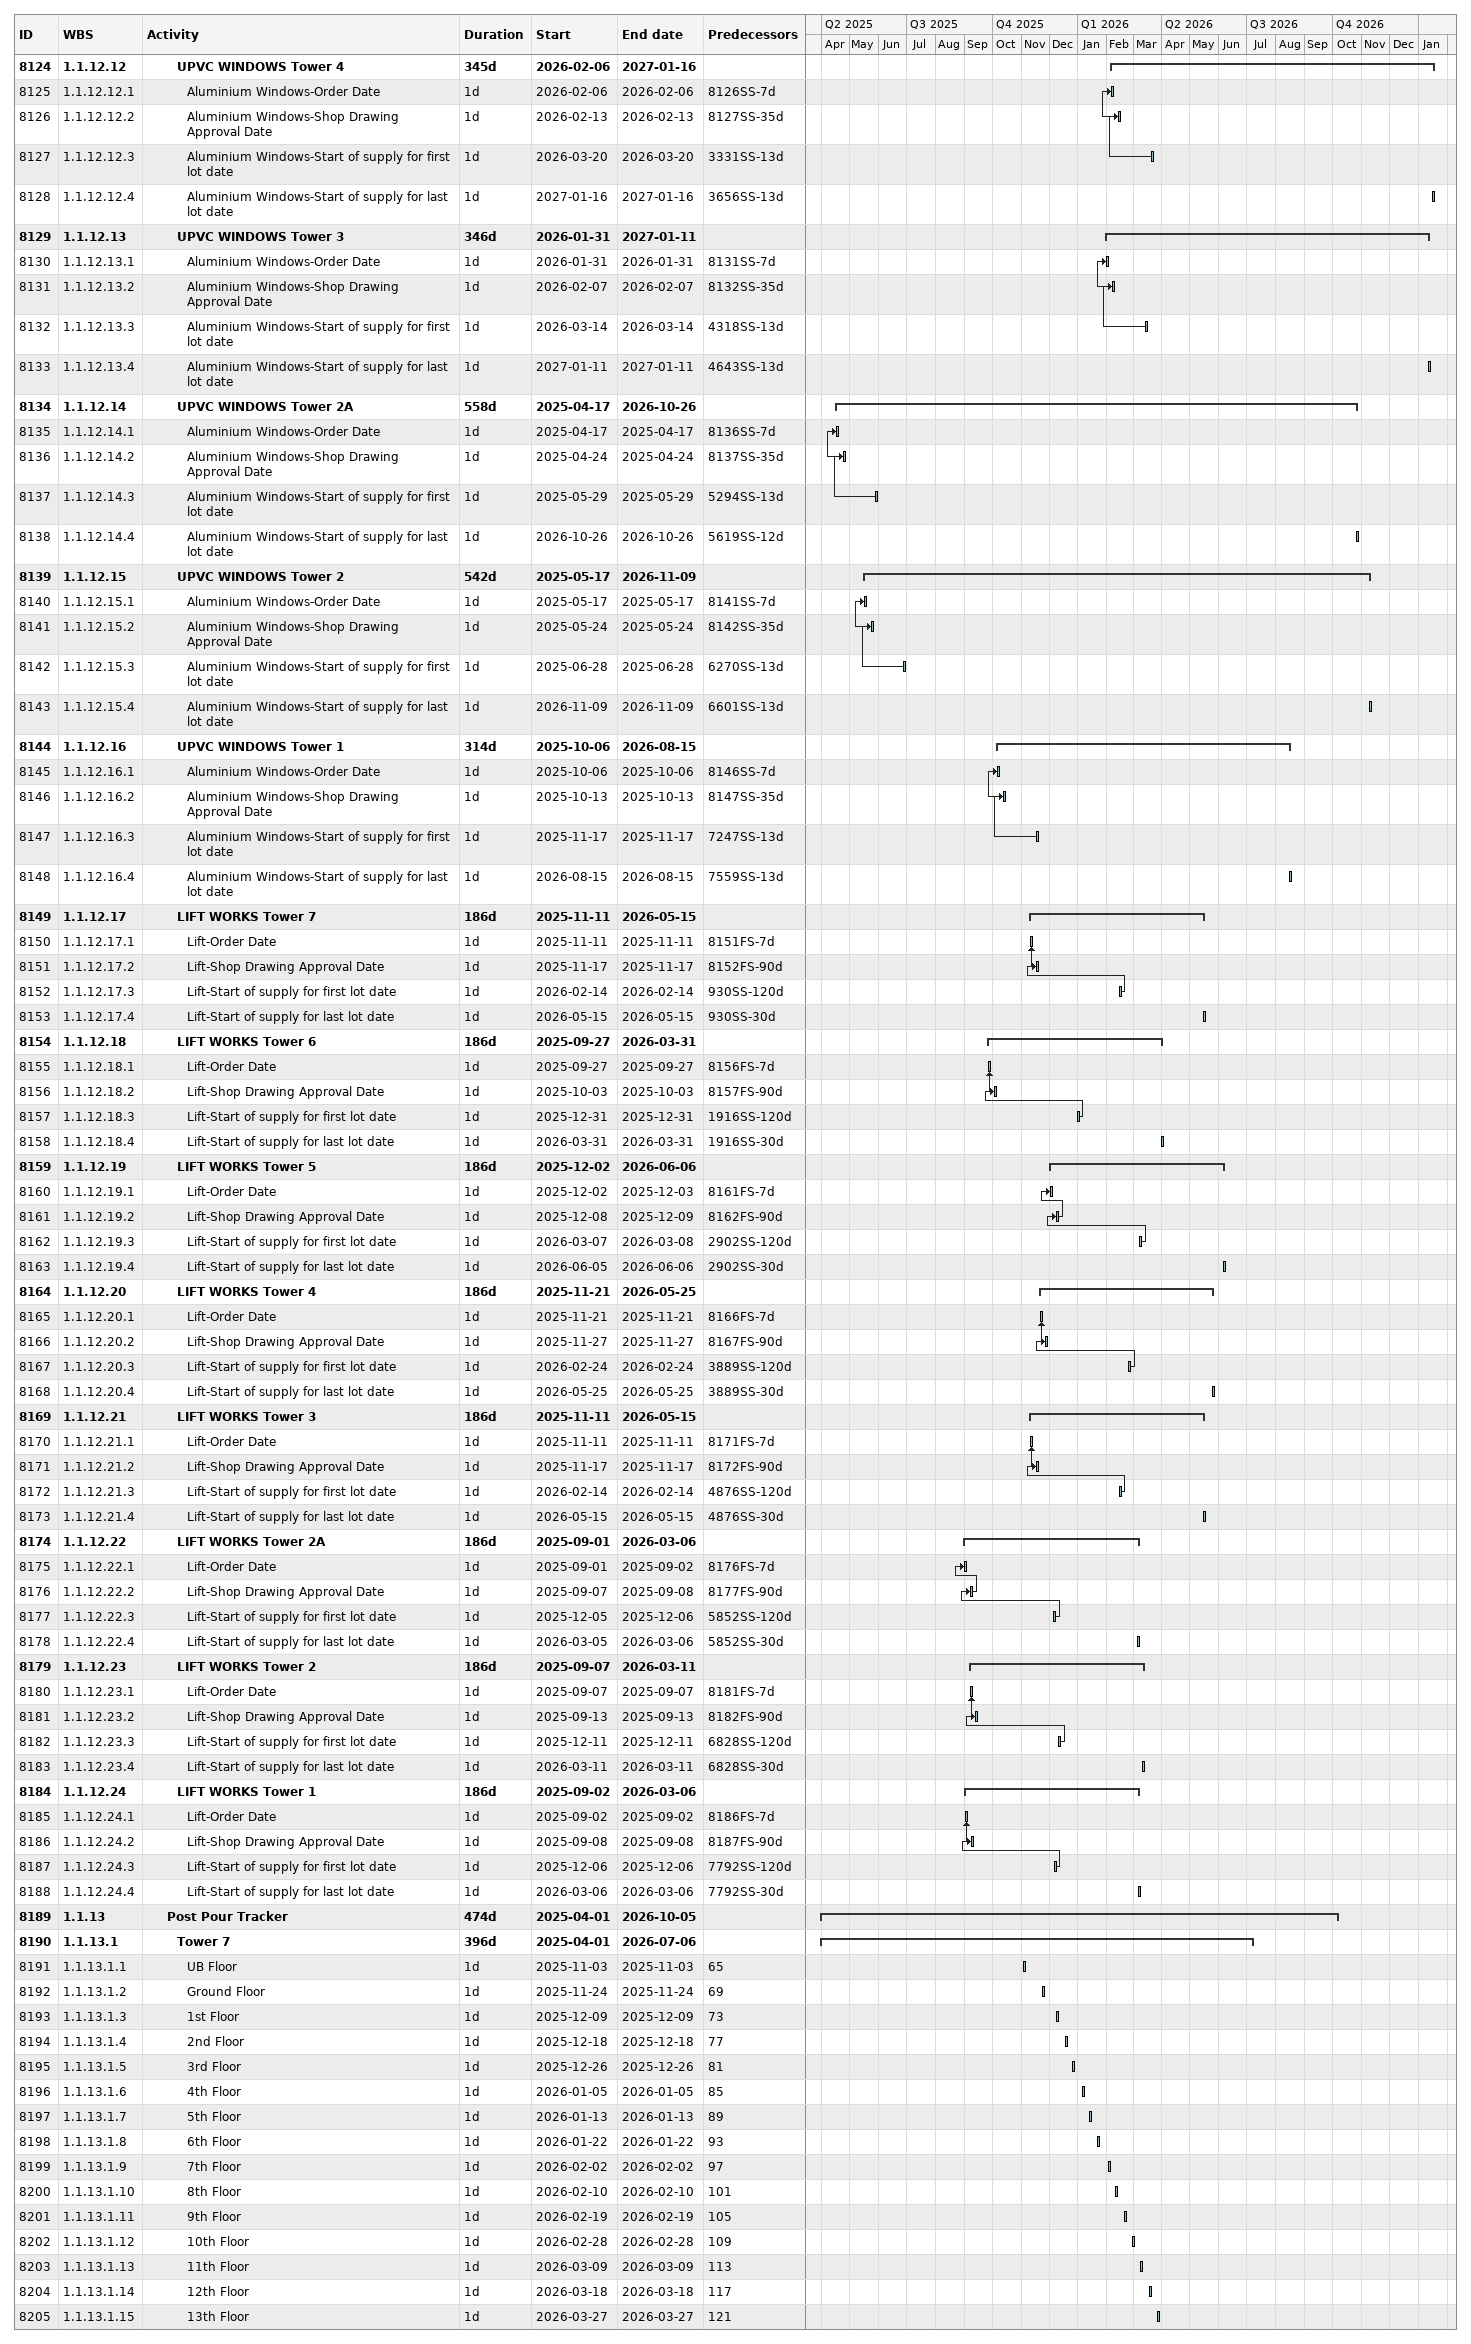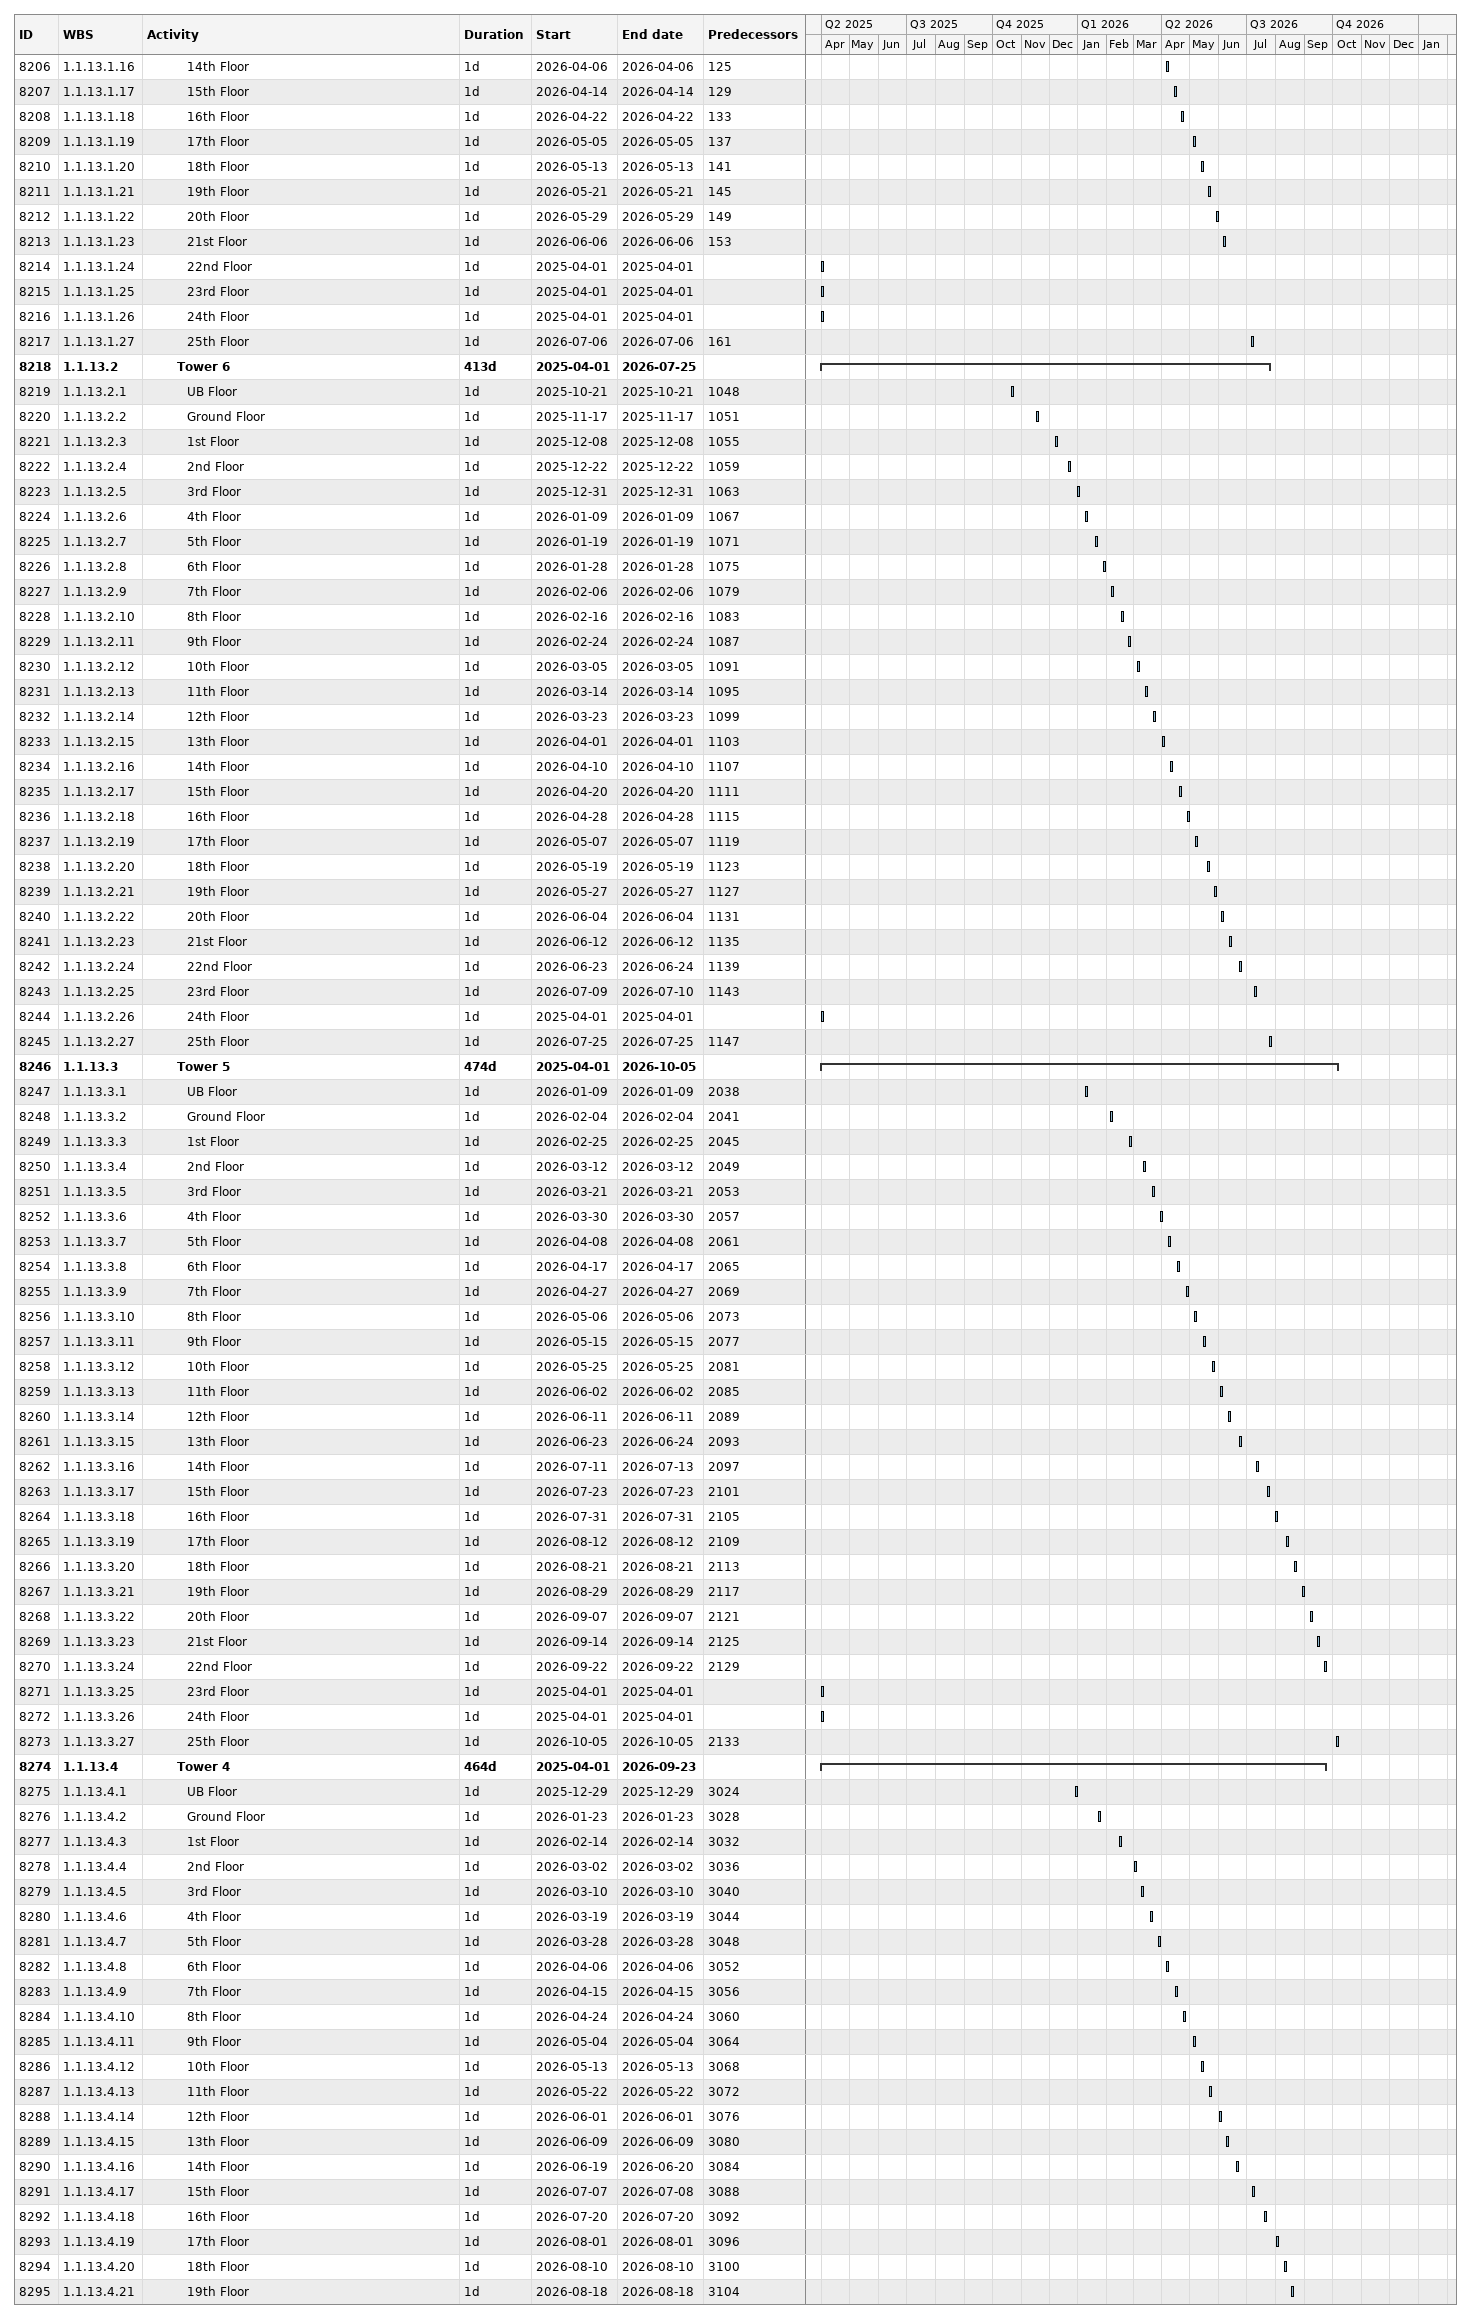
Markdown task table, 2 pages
| ID | WBS | Task | Duration | Start | Finish | Predecessors |
|---|---|---|---|---|---|---|
| 8124 | 1.1.12.12 | **UPVC WINDOWS Tower 4** | 345d | 2026-02-06 | 2027-01-16 |  |
| 8125 | 1.1.12.12.1 | Aluminium Windows-Order Date | 1d | 2026-02-06 | 2026-02-06 | 8126SS-7d |
| 8126 | 1.1.12.12.2 | Aluminium Windows-Shop Drawing Approval Date | 1d | 2026-02-13 | 2026-02-13 | 8127SS-35d |
| 8127 | 1.1.12.12.3 | Aluminium Windows-Start of supply for first lot date | 1d | 2026-03-20 | 2026-03-20 | 3331SS-13d |
| 8128 | 1.1.12.12.4 | Aluminium Windows-Start of supply for last lot date | 1d | 2027-01-16 | 2027-01-16 | 3656SS-13d |
| 8129 | 1.1.12.13 | **UPVC WINDOWS Tower 3** | 346d | 2026-01-31 | 2027-01-11 |  |
| 8130 | 1.1.12.13.1 | Aluminium Windows-Order Date | 1d | 2026-01-31 | 2026-01-31 | 8131SS-7d |
| 8131 | 1.1.12.13.2 | Aluminium Windows-Shop Drawing Approval Date | 1d | 2026-02-07 | 2026-02-07 | 8132SS-35d |
| 8132 | 1.1.12.13.3 | Aluminium Windows-Start of supply for first lot date | 1d | 2026-03-14 | 2026-03-14 | 4318SS-13d |
| 8133 | 1.1.12.13.4 | Aluminium Windows-Start of supply for last lot date | 1d | 2027-01-11 | 2027-01-11 | 4643SS-13d |
| 8134 | 1.1.12.14 | **UPVC WINDOWS Tower 2A** | 558d | 2025-04-17 | 2026-10-26 |  |
| 8135 | 1.1.12.14.1 | Aluminium Windows-Order Date | 1d | 2025-04-17 | 2025-04-17 | 8136SS-7d |
| 8136 | 1.1.12.14.2 | Aluminium Windows-Shop Drawing Approval Date | 1d | 2025-04-24 | 2025-04-24 | 8137SS-35d |
| 8137 | 1.1.12.14.3 | Aluminium Windows-Start of supply for first lot date | 1d | 2025-05-29 | 2025-05-29 | 5294SS-13d |
| 8138 | 1.1.12.14.4 | Aluminium Windows-Start of supply for last lot date | 1d | 2026-10-26 | 2026-10-26 | 5619SS-12d |
| 8139 | 1.1.12.15 | **UPVC WINDOWS Tower 2** | 542d | 2025-05-17 | 2026-11-09 |  |
| 8140 | 1.1.12.15.1 | Aluminium Windows-Order Date | 1d | 2025-05-17 | 2025-05-17 | 8141SS-7d |
| 8141 | 1.1.12.15.2 | Aluminium Windows-Shop Drawing Approval Date | 1d | 2025-05-24 | 2025-05-24 | 8142SS-35d |
| 8142 | 1.1.12.15.3 | Aluminium Windows-Start of supply for first lot date | 1d | 2025-06-28 | 2025-06-28 | 6270SS-13d |
| 8143 | 1.1.12.15.4 | Aluminium Windows-Start of supply for last lot date | 1d | 2026-11-09 | 2026-11-09 | 6601SS-13d |
| 8144 | 1.1.12.16 | **UPVC WINDOWS Tower 1** | 314d | 2025-10-06 | 2026-08-15 |  |
| 8145 | 1.1.12.16.1 | Aluminium Windows-Order Date | 1d | 2025-10-06 | 2025-10-06 | 8146SS-7d |
| 8146 | 1.1.12.16.2 | Aluminium Windows-Shop Drawing Approval Date | 1d | 2025-10-13 | 2025-10-13 | 8147SS-35d |
| 8147 | 1.1.12.16.3 | Aluminium Windows-Start of supply for first lot date | 1d | 2025-11-17 | 2025-11-17 | 7247SS-13d |
| 8148 | 1.1.12.16.4 | Aluminium Windows-Start of supply for last lot date | 1d | 2026-08-15 | 2026-08-15 | 7559SS-13d |
| 8149 | 1.1.12.17 | **LIFT WORKS Tower 7** | 186d | 2025-11-11 | 2026-05-15 |  |
| 8150 | 1.1.12.17.1 | Lift-Order Date | 1d | 2025-11-11 | 2025-11-11 | 8151FS-7d |
| 8151 | 1.1.12.17.2 | Lift-Shop Drawing Approval Date | 1d | 2025-11-17 | 2025-11-17 | 8152FS-90d |
| 8152 | 1.1.12.17.3 | Lift-Start of supply for first lot date | 1d | 2026-02-14 | 2026-02-14 | 930SS-120d |
| 8153 | 1.1.12.17.4 | Lift-Start of supply for last lot date | 1d | 2026-05-15 | 2026-05-15 | 930SS-30d |
| 8154 | 1.1.12.18 | **LIFT WORKS Tower 6** | 186d | 2025-09-27 | 2026-03-31 |  |
| 8155 | 1.1.12.18.1 | Lift-Order Date | 1d | 2025-09-27 | 2025-09-27 | 8156FS-7d |
| 8156 | 1.1.12.18.2 | Lift-Shop Drawing Approval Date | 1d | 2025-10-03 | 2025-10-03 | 8157FS-90d |
| 8157 | 1.1.12.18.3 | Lift-Start of supply for first lot date | 1d | 2025-12-31 | 2025-12-31 | 1916SS-120d |
| 8158 | 1.1.12.18.4 | Lift-Start of supply for last lot date | 1d | 2026-03-31 | 2026-03-31 | 1916SS-30d |
| 8159 | 1.1.12.19 | **LIFT WORKS Tower 5** | 186d | 2025-12-02 | 2026-06-06 |  |
| 8160 | 1.1.12.19.1 | Lift-Order Date | 1d | 2025-12-02 | 2025-12-03 | 8161FS-7d |
| 8161 | 1.1.12.19.2 | Lift-Shop Drawing Approval Date | 1d | 2025-12-08 | 2025-12-09 | 8162FS-90d |
| 8162 | 1.1.12.19.3 | Lift-Start of supply for first lot date | 1d | 2026-03-07 | 2026-03-08 | 2902SS-120d |
| 8163 | 1.1.12.19.4 | Lift-Start of supply for last lot date | 1d | 2026-06-05 | 2026-06-06 | 2902SS-30d |
| 8164 | 1.1.12.20 | **LIFT WORKS Tower 4** | 186d | 2025-11-21 | 2026-05-25 |  |
| 8165 | 1.1.12.20.1 | Lift-Order Date | 1d | 2025-11-21 | 2025-11-21 | 8166FS-7d |
| 8166 | 1.1.12.20.2 | Lift-Shop Drawing Approval Date | 1d | 2025-11-27 | 2025-11-27 | 8167FS-90d |
| 8167 | 1.1.12.20.3 | Lift-Start of supply for first lot date | 1d | 2026-02-24 | 2026-02-24 | 3889SS-120d |
| 8168 | 1.1.12.20.4 | Lift-Start of supply for last lot date | 1d | 2026-05-25 | 2026-05-25 | 3889SS-30d |
| 8169 | 1.1.12.21 | **LIFT WORKS Tower 3** | 186d | 2025-11-11 | 2026-05-15 |  |
| 8170 | 1.1.12.21.1 | Lift-Order Date | 1d | 2025-11-11 | 2025-11-11 | 8171FS-7d |
| 8171 | 1.1.12.21.2 | Lift-Shop Drawing Approval Date | 1d | 2025-11-17 | 2025-11-17 | 8172FS-90d |
| 8172 | 1.1.12.21.3 | Lift-Start of supply for first lot date | 1d | 2026-02-14 | 2026-02-14 | 4876SS-120d |
| 8173 | 1.1.12.21.4 | Lift-Start of supply for last lot date | 1d | 2026-05-15 | 2026-05-15 | 4876SS-30d |
| 8174 | 1.1.12.22 | **LIFT WORKS Tower 2A** | 186d | 2025-09-01 | 2026-03-06 |  |
| 8175 | 1.1.12.22.1 | Lift-Order Date | 1d | 2025-09-01 | 2025-09-02 | 8176FS-7d |
| 8176 | 1.1.12.22.2 | Lift-Shop Drawing Approval Date | 1d | 2025-09-07 | 2025-09-08 | 8177FS-90d |
| 8177 | 1.1.12.22.3 | Lift-Start of supply for first lot date | 1d | 2025-12-05 | 2025-12-06 | 5852SS-120d |
| 8178 | 1.1.12.22.4 | Lift-Start of supply for last lot date | 1d | 2026-03-05 | 2026-03-06 | 5852SS-30d |
| 8179 | 1.1.12.23 | **LIFT WORKS Tower 2** | 186d | 2025-09-07 | 2026-03-11 |  |
| 8180 | 1.1.12.23.1 | Lift-Order Date | 1d | 2025-09-07 | 2025-09-07 | 8181FS-7d |
| 8181 | 1.1.12.23.2 | Lift-Shop Drawing Approval Date | 1d | 2025-09-13 | 2025-09-13 | 8182FS-90d |
| 8182 | 1.1.12.23.3 | Lift-Start of supply for first lot date | 1d | 2025-12-11 | 2025-12-11 | 6828SS-120d |
| 8183 | 1.1.12.23.4 | Lift-Start of supply for last lot date | 1d | 2026-03-11 | 2026-03-11 | 6828SS-30d |
| 8184 | 1.1.12.24 | **LIFT WORKS Tower 1** | 186d | 2025-09-02 | 2026-03-06 |  |
| 8185 | 1.1.12.24.1 | Lift-Order Date | 1d | 2025-09-02 | 2025-09-02 | 8186FS-7d |
| 8186 | 1.1.12.24.2 | Lift-Shop Drawing Approval Date | 1d | 2025-09-08 | 2025-09-08 | 8187FS-90d |
| 8187 | 1.1.12.24.3 | Lift-Start of supply for first lot date | 1d | 2025-12-06 | 2025-12-06 | 7792SS-120d |
| 8188 | 1.1.12.24.4 | Lift-Start of supply for last lot date | 1d | 2026-03-06 | 2026-03-06 | 7792SS-30d |
| 8189 | 1.1.13 | **Post Pour Tracker** | 474d | 2025-04-01 | 2026-10-05 |  |
| 8190 | 1.1.13.1 | **Tower 7** | 396d | 2025-04-01 | 2026-07-06 |  |
| 8191 | 1.1.13.1.1 | UB Floor | 1d | 2025-11-03 | 2025-11-03 | 65 |
| 8192 | 1.1.13.1.2 | Ground Floor | 1d | 2025-11-24 | 2025-11-24 | 69 |
| 8193 | 1.1.13.1.3 | 1st Floor | 1d | 2025-12-09 | 2025-12-09 | 73 |
| 8194 | 1.1.13.1.4 | 2nd Floor | 1d | 2025-12-18 | 2025-12-18 | 77 |
| 8195 | 1.1.13.1.5 | 3rd Floor | 1d | 2025-12-26 | 2025-12-26 | 81 |
| 8196 | 1.1.13.1.6 | 4th Floor | 1d | 2026-01-05 | 2026-01-05 | 85 |
| 8197 | 1.1.13.1.7 | 5th Floor | 1d | 2026-01-13 | 2026-01-13 | 89 |
| 8198 | 1.1.13.1.8 | 6th Floor | 1d | 2026-01-22 | 2026-01-22 | 93 |
| 8199 | 1.1.13.1.9 | 7th Floor | 1d | 2026-02-02 | 2026-02-02 | 97 |
| 8200 | 1.1.13.1.10 | 8th Floor | 1d | 2026-02-10 | 2026-02-10 | 101 |
| 8201 | 1.1.13.1.11 | 9th Floor | 1d | 2026-02-19 | 2026-02-19 | 105 |
| 8202 | 1.1.13.1.12 | 10th Floor | 1d | 2026-02-28 | 2026-02-28 | 109 |
| 8203 | 1.1.13.1.13 | 11th Floor | 1d | 2026-03-09 | 2026-03-09 | 113 |
| 8204 | 1.1.13.1.14 | 12th Floor | 1d | 2026-03-18 | 2026-03-18 | 117 |
| 8205 | 1.1.13.1.15 | 13th Floor | 1d | 2026-03-27 | 2026-03-27 | 121 |
| 8206 | 1.1.13.1.16 | 14th Floor | 1d | 2026-04-06 | 2026-04-06 | 125 |
| 8207 | 1.1.13.1.17 | 15th Floor | 1d | 2026-04-14 | 2026-04-14 | 129 |
| 8208 | 1.1.13.1.18 | 16th Floor | 1d | 2026-04-22 | 2026-04-22 | 133 |
| 8209 | 1.1.13.1.19 | 17th Floor | 1d | 2026-05-05 | 2026-05-05 | 137 |
| 8210 | 1.1.13.1.20 | 18th Floor | 1d | 2026-05-13 | 2026-05-13 | 141 |
| 8211 | 1.1.13.1.21 | 19th Floor | 1d | 2026-05-21 | 2026-05-21 | 145 |
| 8212 | 1.1.13.1.22 | 20th Floor | 1d | 2026-05-29 | 2026-05-29 | 149 |
| 8213 | 1.1.13.1.23 | 21st Floor | 1d | 2026-06-06 | 2026-06-06 | 153 |
| 8214 | 1.1.13.1.24 | 22nd Floor | 1d | 2025-04-01 | 2025-04-01 |  |
| 8215 | 1.1.13.1.25 | 23rd Floor | 1d | 2025-04-01 | 2025-04-01 |  |
| 8216 | 1.1.13.1.26 | 24th Floor | 1d | 2025-04-01 | 2025-04-01 |  |
| 8217 | 1.1.13.1.27 | 25th Floor | 1d | 2026-07-06 | 2026-07-06 | 161 |
| 8218 | 1.1.13.2 | **Tower 6** | 413d | 2025-04-01 | 2026-07-25 |  |
| 8219 | 1.1.13.2.1 | UB Floor | 1d | 2025-10-21 | 2025-10-21 | 1048 |
| 8220 | 1.1.13.2.2 | Ground Floor | 1d | 2025-11-17 | 2025-11-17 | 1051 |
| 8221 | 1.1.13.2.3 | 1st Floor | 1d | 2025-12-08 | 2025-12-08 | 1055 |
| 8222 | 1.1.13.2.4 | 2nd Floor | 1d | 2025-12-22 | 2025-12-22 | 1059 |
| 8223 | 1.1.13.2.5 | 3rd Floor | 1d | 2025-12-31 | 2025-12-31 | 1063 |
| 8224 | 1.1.13.2.6 | 4th Floor | 1d | 2026-01-09 | 2026-01-09 | 1067 |
| 8225 | 1.1.13.2.7 | 5th Floor | 1d | 2026-01-19 | 2026-01-19 | 1071 |
| 8226 | 1.1.13.2.8 | 6th Floor | 1d | 2026-01-28 | 2026-01-28 | 1075 |
| 8227 | 1.1.13.2.9 | 7th Floor | 1d | 2026-02-06 | 2026-02-06 | 1079 |
| 8228 | 1.1.13.2.10 | 8th Floor | 1d | 2026-02-16 | 2026-02-16 | 1083 |
| 8229 | 1.1.13.2.11 | 9th Floor | 1d | 2026-02-24 | 2026-02-24 | 1087 |
| 8230 | 1.1.13.2.12 | 10th Floor | 1d | 2026-03-05 | 2026-03-05 | 1091 |
| 8231 | 1.1.13.2.13 | 11th Floor | 1d | 2026-03-14 | 2026-03-14 | 1095 |
| 8232 | 1.1.13.2.14 | 12th Floor | 1d | 2026-03-23 | 2026-03-23 | 1099 |
| 8233 | 1.1.13.2.15 | 13th Floor | 1d | 2026-04-01 | 2026-04-01 | 1103 |
| 8234 | 1.1.13.2.16 | 14th Floor | 1d | 2026-04-10 | 2026-04-10 | 1107 |
| 8235 | 1.1.13.2.17 | 15th Floor | 1d | 2026-04-20 | 2026-04-20 | 1111 |
| 8236 | 1.1.13.2.18 | 16th Floor | 1d | 2026-04-28 | 2026-04-28 | 1115 |
| 8237 | 1.1.13.2.19 | 17th Floor | 1d | 2026-05-07 | 2026-05-07 | 1119 |
| 8238 | 1.1.13.2.20 | 18th Floor | 1d | 2026-05-19 | 2026-05-19 | 1123 |
| 8239 | 1.1.13.2.21 | 19th Floor | 1d | 2026-05-27 | 2026-05-27 | 1127 |
| 8240 | 1.1.13.2.22 | 20th Floor | 1d | 2026-06-04 | 2026-06-04 | 1131 |
| 8241 | 1.1.13.2.23 | 21st Floor | 1d | 2026-06-12 | 2026-06-12 | 1135 |
| 8242 | 1.1.13.2.24 | 22nd Floor | 1d | 2026-06-23 | 2026-06-24 | 1139 |
| 8243 | 1.1.13.2.25 | 23rd Floor | 1d | 2026-07-09 | 2026-07-10 | 1143 |
| 8244 | 1.1.13.2.26 | 24th Floor | 1d | 2025-04-01 | 2025-04-01 |  |
| 8245 | 1.1.13.2.27 | 25th Floor | 1d | 2026-07-25 | 2026-07-25 | 1147 |
| 8246 | 1.1.13.3 | **Tower 5** | 474d | 2025-04-01 | 2026-10-05 |  |
| 8247 | 1.1.13.3.1 | UB Floor | 1d | 2026-01-09 | 2026-01-09 | 2038 |
| 8248 | 1.1.13.3.2 | Ground Floor | 1d | 2026-02-04 | 2026-02-04 | 2041 |
| 8249 | 1.1.13.3.3 | 1st Floor | 1d | 2026-02-25 | 2026-02-25 | 2045 |
| 8250 | 1.1.13.3.4 | 2nd Floor | 1d | 2026-03-12 | 2026-03-12 | 2049 |
| 8251 | 1.1.13.3.5 | 3rd Floor | 1d | 2026-03-21 | 2026-03-21 | 2053 |
| 8252 | 1.1.13.3.6 | 4th Floor | 1d | 2026-03-30 | 2026-03-30 | 2057 |
| 8253 | 1.1.13.3.7 | 5th Floor | 1d | 2026-04-08 | 2026-04-08 | 2061 |
| 8254 | 1.1.13.3.8 | 6th Floor | 1d | 2026-04-17 | 2026-04-17 | 2065 |
| 8255 | 1.1.13.3.9 | 7th Floor | 1d | 2026-04-27 | 2026-04-27 | 2069 |
| 8256 | 1.1.13.3.10 | 8th Floor | 1d | 2026-05-06 | 2026-05-06 | 2073 |
| 8257 | 1.1.13.3.11 | 9th Floor | 1d | 2026-05-15 | 2026-05-15 | 2077 |
| 8258 | 1.1.13.3.12 | 10th Floor | 1d | 2026-05-25 | 2026-05-25 | 2081 |
| 8259 | 1.1.13.3.13 | 11th Floor | 1d | 2026-06-02 | 2026-06-02 | 2085 |
| 8260 | 1.1.13.3.14 | 12th Floor | 1d | 2026-06-11 | 2026-06-11 | 2089 |
| 8261 | 1.1.13.3.15 | 13th Floor | 1d | 2026-06-23 | 2026-06-24 | 2093 |
| 8262 | 1.1.13.3.16 | 14th Floor | 1d | 2026-07-11 | 2026-07-13 | 2097 |
| 8263 | 1.1.13.3.17 | 15th Floor | 1d | 2026-07-23 | 2026-07-23 | 2101 |
| 8264 | 1.1.13.3.18 | 16th Floor | 1d | 2026-07-31 | 2026-07-31 | 2105 |
| 8265 | 1.1.13.3.19 | 17th Floor | 1d | 2026-08-12 | 2026-08-12 | 2109 |
| 8266 | 1.1.13.3.20 | 18th Floor | 1d | 2026-08-21 | 2026-08-21 | 2113 |
| 8267 | 1.1.13.3.21 | 19th Floor | 1d | 2026-08-29 | 2026-08-29 | 2117 |
| 8268 | 1.1.13.3.22 | 20th Floor | 1d | 2026-09-07 | 2026-09-07 | 2121 |
| 8269 | 1.1.13.3.23 | 21st Floor | 1d | 2026-09-14 | 2026-09-14 | 2125 |
| 8270 | 1.1.13.3.24 | 22nd Floor | 1d | 2026-09-22 | 2026-09-22 | 2129 |
| 8271 | 1.1.13.3.25 | 23rd Floor | 1d | 2025-04-01 | 2025-04-01 |  |
| 8272 | 1.1.13.3.26 | 24th Floor | 1d | 2025-04-01 | 2025-04-01 |  |
| 8273 | 1.1.13.3.27 | 25th Floor | 1d | 2026-10-05 | 2026-10-05 | 2133 |
| 8274 | 1.1.13.4 | **Tower 4** | 464d | 2025-04-01 | 2026-09-23 |  |
| 8275 | 1.1.13.4.1 | UB Floor | 1d | 2025-12-29 | 2025-12-29 | 3024 |
| 8276 | 1.1.13.4.2 | Ground Floor | 1d | 2026-01-23 | 2026-01-23 | 3028 |
| 8277 | 1.1.13.4.3 | 1st Floor | 1d | 2026-02-14 | 2026-02-14 | 3032 |
| 8278 | 1.1.13.4.4 | 2nd Floor | 1d | 2026-03-02 | 2026-03-02 | 3036 |
| 8279 | 1.1.13.4.5 | 3rd Floor | 1d | 2026-03-10 | 2026-03-10 | 3040 |
| 8280 | 1.1.13.4.6 | 4th Floor | 1d | 2026-03-19 | 2026-03-19 | 3044 |
| 8281 | 1.1.13.4.7 | 5th Floor | 1d | 2026-03-28 | 2026-03-28 | 3048 |
| 8282 | 1.1.13.4.8 | 6th Floor | 1d | 2026-04-06 | 2026-04-06 | 3052 |
| 8283 | 1.1.13.4.9 | 7th Floor | 1d | 2026-04-15 | 2026-04-15 | 3056 |
| 8284 | 1.1.13.4.10 | 8th Floor | 1d | 2026-04-24 | 2026-04-24 | 3060 |
| 8285 | 1.1.13.4.11 | 9th Floor | 1d | 2026-05-04 | 2026-05-04 | 3064 |
| 8286 | 1.1.13.4.12 | 10th Floor | 1d | 2026-05-13 | 2026-05-13 | 3068 |
| 8287 | 1.1.13.4.13 | 11th Floor | 1d | 2026-05-22 | 2026-05-22 | 3072 |
| 8288 | 1.1.13.4.14 | 12th Floor | 1d | 2026-06-01 | 2026-06-01 | 3076 |
| 8289 | 1.1.13.4.15 | 13th Floor | 1d | 2026-06-09 | 2026-06-09 | 3080 |
| 8290 | 1.1.13.4.16 | 14th Floor | 1d | 2026-06-19 | 2026-06-20 | 3084 |
| 8291 | 1.1.13.4.17 | 15th Floor | 1d | 2026-07-07 | 2026-07-08 | 3088 |
| 8292 | 1.1.13.4.18 | 16th Floor | 1d | 2026-07-20 | 2026-07-20 | 3092 |
| 8293 | 1.1.13.4.19 | 17th Floor | 1d | 2026-08-01 | 2026-08-01 | 3096 |
| 8294 | 1.1.13.4.20 | 18th Floor | 1d | 2026-08-10 | 2026-08-10 | 3100 |
| 8295 | 1.1.13.4.21 | 19th Floor | 1d | 2026-08-18 | 2026-08-18 | 3104 |
